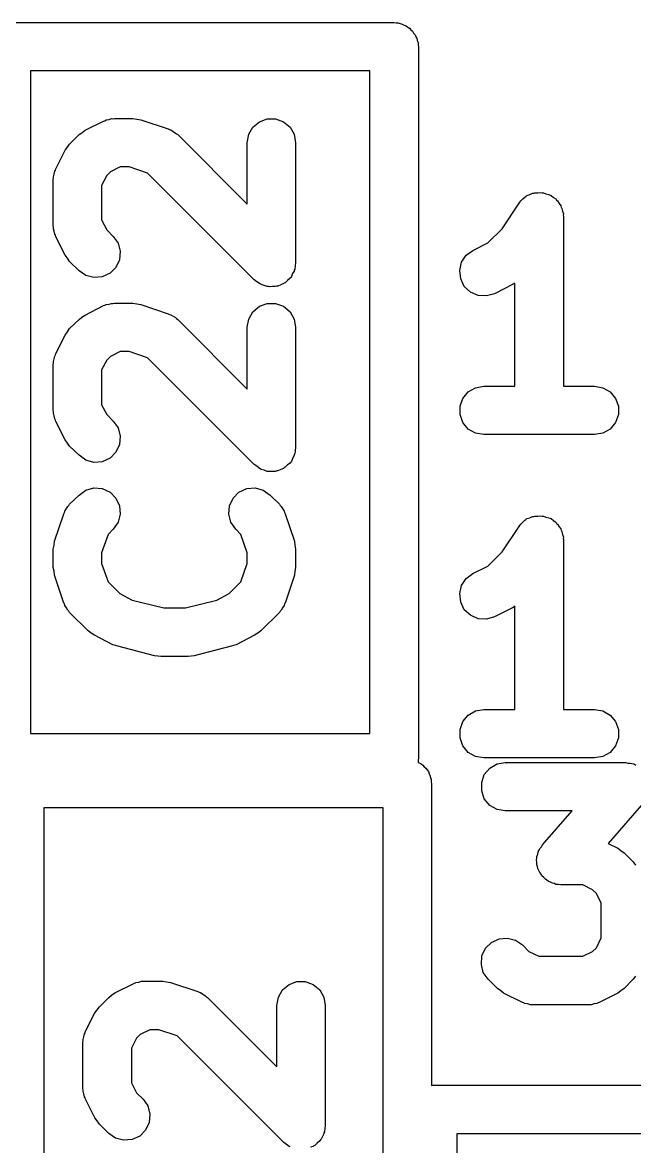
# Model space of a CAD drawing. Extents: x 103.2 to 159.1, y -150.7 to -109.
# Drawn here: x 108.901 to 110.795, y -120.648 to -117.171 of the extents above; entities that cross this region are included whole.
import ezdxf

# ---------------------------------------------------------------- set-up
doc = ezdxf.new("R2010")
doc.units = 0
doc.header["$MEASUREMENT"] = 0
doc.layers.add('BLACK', color=7, linetype='CONTINUOUS')

msp = doc.modelspace()

# ---------------------------------------------------------------- linework, layer by layer
at = {"layer": 'Black'}
for p, q in [((108.851, -117.171), (110.051, -117.171)), ((110.051, -117.171), (110.057, -117.172)), ((110.057, -117.172), (110.064, -117.172)), ((110.064, -117.172), (110.07, -117.174)), ((110.07, -117.174), (110.076, -117.176)), ((110.076, -117.176), (110.082, -117.179)), ((110.082, -117.179), (110.088, -117.181)), ((110.088, -117.181), (110.093, -117.185)), ((110.093, -117.185), (110.099, -117.189)), ((110.099, -117.189), (110.103, -117.194)), ((110.103, -117.194), (110.108, -117.198)), ((110.108, -117.198), (110.111, -117.204)), ((110.111, -117.204), (110.116, -117.209)), ((110.116, -117.209), (110.118, -117.215)), ((110.118, -117.215), (110.121, -117.22)), ((110.121, -117.22), (110.122, -117.227)), ((110.122, -117.227), (110.125, -117.233)), ((110.125, -117.233), (110.125, -117.24)), ((110.125, -117.24), (110.126, -117.246)), ((110.126, -117.246), (110.126, -119.446)), ((108.926, -117.321), (108.926, -119.371)), ((109.976, -117.321), (108.926, -117.321)), ((109.976, -119.371), (109.976, -117.321)), ((109.169, -117.471), (109.177, -117.468)), ((109.177, -117.468), (109.181, -117.469)), ((109.181, -117.469), (109.186, -117.468)), ((109.186, -117.468), (109.243, -117.468)), ((109.243, -117.468), (109.255, -117.47)), ((109.634, -117.478), (109.658, -117.469)), ((109.658, -117.469), (109.684, -117.469)), ((109.684, -117.469), (109.709, -117.478)), ((109.085, -117.512), (109.095, -117.504)), ((109.095, -117.504), (109.152, -117.476)), ((109.152, -117.476), (109.156, -117.475)), ((109.156, -117.475), (109.16, -117.472)), ((109.16, -117.472), (109.169, -117.471)), ((109.255, -117.47), (109.267, -117.472)), ((109.267, -117.472), (109.352, -117.5)), ((109.352, -117.5), (109.356, -117.502)), ((109.356, -117.502), (109.36, -117.503)), ((109.36, -117.503), (109.367, -117.508)), ((109.601, -117.517), (109.614, -117.495)), ((109.614, -117.495), (109.634, -117.478)), ((109.709, -117.478), (109.729, -117.495)), ((109.729, -117.495), (109.742, -117.517)), ((109.047, -117.547), (109.076, -117.518)), ((109.076, -117.518), (109.085, -117.512)), ((109.367, -117.508), (109.375, -117.513)), ((109.375, -117.513), (109.378, -117.516)), ((109.378, -117.516), (109.382, -117.518)), ((109.382, -117.518), (109.596, -117.733)), ((109.596, -117.543), (109.601, -117.517)), ((109.742, -117.517), (109.746, -117.543)), ((109.004, -117.624), (109.033, -117.566)), ((109.033, -117.566), (109.04, -117.557)), ((109.04, -117.557), (109.047, -117.547)), ((109.596, -117.733), (109.596, -117.543)), ((109.746, -117.543), (109.746, -117.914)), ((108.997, -117.649), (108.999, -117.64)), ((108.999, -117.64), (109.001, -117.631)), ((109.001, -117.631), (109.003, -117.628)), ((109.003, -117.628), (109.004, -117.624)), ((109.173, -117.633), (109.162, -117.644)), ((109.203, -117.618), (109.173, -117.633)), ((109.231, -117.618), (109.203, -117.618)), ((109.288, -117.637), (109.231, -117.618)), ((109.618, -117.967), (109.288, -117.637)), ((108.996, -117.657), (108.997, -117.653)), ((108.996, -117.8), (108.996, -117.657)), ((108.997, -117.653), (108.997, -117.649)), ((109.162, -117.644), (109.146, -117.675)), ((109.146, -117.675), (109.146, -117.782)), ((110.449, -117.717), (110.456, -117.711)), ((110.456, -117.711), (110.459, -117.709)), ((110.459, -117.709), (110.462, -117.706)), ((110.462, -117.706), (110.471, -117.703)), ((110.471, -117.703), (110.479, -117.699)), ((110.479, -117.699), (110.483, -117.699)), ((110.483, -117.699), (110.487, -117.698)), ((110.487, -117.698), (110.496, -117.698)), ((110.496, -117.698), (110.505, -117.697)), ((110.505, -117.697), (110.509, -117.698)), ((110.509, -117.698), (110.513, -117.698)), ((110.513, -117.698), (110.521, -117.701)), ((110.521, -117.701), (110.53, -117.703)), ((110.53, -117.703), (110.534, -117.705)), ((110.534, -117.705), (110.537, -117.706)), ((110.537, -117.706), (110.544, -117.712)), ((110.544, -117.712), (110.552, -117.717)), ((110.385, -117.809), (110.438, -117.73)), ((110.438, -117.73), (110.44, -117.727)), ((110.44, -117.727), (110.443, -117.723)), ((110.443, -117.723), (110.449, -117.717)), ((110.552, -117.717), (110.554, -117.721)), ((110.554, -117.721), (110.557, -117.723)), ((110.557, -117.723), (110.562, -117.731)), ((110.562, -117.731), (110.567, -117.738)), ((110.567, -117.738), (110.568, -117.742)), ((110.568, -117.742), (110.57, -117.746)), ((110.57, -117.746), (110.572, -117.755)), ((109.146, -117.782), (109.162, -117.813)), ((110.572, -117.755), (110.575, -117.763)), ((110.575, -117.763), (110.574, -117.767)), ((110.574, -117.767), (110.575, -117.771)), ((110.575, -117.771), (110.575, -118.296)), ((108.997, -117.804), (108.996, -117.8)), ((108.997, -117.809), (108.997, -117.804)), ((108.999, -117.817), (108.997, -117.809)), ((109.001, -117.826), (108.999, -117.817)), ((109.162, -117.813), (109.182, -117.833)), ((110.341, -117.853), (110.385, -117.809)), ((109.003, -117.829), (109.001, -117.826)), ((109.004, -117.834), (109.003, -117.829)), ((109.033, -117.891), (109.004, -117.834)), ((109.182, -117.833), (109.197, -117.854)), ((109.197, -117.854), (109.203, -117.879)), ((109.203, -117.879), (109.201, -117.905)), ((110.274, -117.891), (110.295, -117.876)), ((110.295, -117.876), (110.341, -117.853)), ((109.04, -117.9), (109.033, -117.891)), ((109.047, -117.91), (109.04, -117.9)), ((109.076, -117.939), (109.047, -117.91)), ((109.201, -117.905), (109.19, -117.929)), ((109.746, -117.914), (109.745, -117.924)), ((110.254, -117.938), (110.26, -117.913)), ((110.26, -117.913), (110.274, -117.891)), ((109.097, -117.954), (109.076, -117.939)), ((109.122, -117.96), (109.097, -117.954)), ((109.172, -117.947), (109.148, -117.958)), ((109.19, -117.929), (109.172, -117.947)), ((109.737, -117.948), (109.733, -117.957)), ((109.742, -117.94), (109.737, -117.948)), ((109.744, -117.934), (109.742, -117.937)), ((109.742, -117.937), (109.742, -117.94)), ((109.745, -117.924), (109.744, -117.934)), ((110.257, -117.964), (110.254, -117.938)), ((109.148, -117.958), (109.122, -117.96)), ((109.626, -117.973), (109.618, -117.967)), ((109.634, -117.979), (109.626, -117.973)), ((109.637, -117.98), (109.634, -117.979)), ((109.64, -117.982), (109.637, -117.98)), ((109.649, -117.985), (109.64, -117.982)), ((109.658, -117.988), (109.649, -117.985)), ((109.662, -117.988), (109.658, -117.988)), ((109.665, -117.989), (109.662, -117.988)), ((109.675, -117.988), (109.665, -117.989)), ((109.684, -117.988), (109.675, -117.988)), ((109.688, -117.987), (109.684, -117.988)), ((109.691, -117.987), (109.688, -117.987)), ((109.7, -117.983), (109.691, -117.987)), ((109.709, -117.979), (109.7, -117.983)), ((109.711, -117.977), (109.709, -117.979)), ((109.714, -117.976), (109.711, -117.977)), ((109.721, -117.969), (109.714, -117.976)), ((109.729, -117.962), (109.721, -117.969)), ((109.731, -117.96), (109.729, -117.962)), ((109.733, -117.957), (109.731, -117.96)), ((110.268, -117.988), (110.257, -117.964)), ((110.287, -118.005), (110.268, -117.988)), ((110.419, -117.981), (110.362, -118.01)), ((110.425, -117.977), (110.419, -117.981)), ((110.425, -118.296), (110.425, -117.977)), ((110.311, -118.016), (110.287, -118.005)), ((110.337, -118.017), (110.311, -118.016)), ((110.362, -118.01), (110.337, -118.017)), ((109.095, -118.076), (109.152, -118.047)), ((109.152, -118.047), (109.156, -118.046)), ((109.156, -118.046), (109.16, -118.044)), ((109.16, -118.044), (109.169, -118.042)), ((109.169, -118.042), (109.177, -118.04)), ((109.177, -118.04), (109.181, -118.04)), ((109.181, -118.04), (109.186, -118.039)), ((109.186, -118.039), (109.243, -118.039)), ((109.243, -118.039), (109.255, -118.041)), ((109.255, -118.041), (109.267, -118.043)), ((109.267, -118.043), (109.352, -118.072)), ((109.614, -118.066), (109.634, -118.049)), ((109.634, -118.049), (109.658, -118.04)), ((109.658, -118.04), (109.684, -118.04)), ((109.684, -118.04), (109.709, -118.049)), ((109.709, -118.049), (109.729, -118.066)), ((109.047, -118.118), (109.076, -118.09)), ((109.076, -118.09), (109.085, -118.083)), ((109.085, -118.083), (109.095, -118.076)), ((109.352, -118.072), (109.356, -118.074)), ((109.356, -118.074), (109.36, -118.075)), ((109.36, -118.075), (109.367, -118.08)), ((109.367, -118.08), (109.375, -118.084)), ((109.375, -118.084), (109.378, -118.087)), ((109.378, -118.087), (109.382, -118.09)), ((109.382, -118.09), (109.596, -118.305)), ((109.596, -118.114), (109.601, -118.089)), ((109.601, -118.089), (109.614, -118.066)), ((109.729, -118.066), (109.742, -118.089)), ((109.742, -118.089), (109.746, -118.114)), ((109.033, -118.138), (109.04, -118.128)), ((109.04, -118.128), (109.047, -118.118)), ((109.596, -118.305), (109.596, -118.114)), ((109.746, -118.114), (109.746, -118.486)), ((109.004, -118.195), (109.033, -118.138)), ((109.001, -118.203), (109.003, -118.199)), ((109.003, -118.199), (109.004, -118.195)), ((109.203, -118.189), (109.173, -118.204)), ((109.231, -118.189), (109.203, -118.189)), ((109.288, -118.208), (109.231, -118.189)), ((108.996, -118.229), (108.997, -118.224)), ((108.996, -118.371), (108.996, -118.229)), ((108.997, -118.22), (108.999, -118.212)), ((108.997, -118.224), (108.997, -118.22)), ((108.999, -118.212), (109.001, -118.203)), ((109.162, -118.216), (109.146, -118.246)), ((109.173, -118.204), (109.162, -118.216)), ((109.618, -118.539), (109.288, -118.208)), ((109.146, -118.246), (109.146, -118.354)), ((110.28, -118.314), (110.303, -118.301)), ((110.303, -118.301), (110.329, -118.296)), ((110.329, -118.296), (110.425, -118.296)), ((110.575, -118.296), (110.671, -118.296)), ((110.671, -118.296), (110.697, -118.301)), ((110.697, -118.301), (110.72, -118.314)), ((110.255, -118.358), (110.264, -118.334)), ((110.264, -118.334), (110.28, -118.314)), ((110.72, -118.314), (110.736, -118.334)), ((110.736, -118.334), (110.745, -118.358)), ((108.997, -118.376), (108.996, -118.371)), ((109.146, -118.354), (109.162, -118.384)), ((110.255, -118.384), (110.255, -118.358)), ((110.745, -118.358), (110.745, -118.384)), ((108.997, -118.38), (108.997, -118.376)), ((108.999, -118.388), (108.997, -118.38)), ((109.001, -118.397), (108.999, -118.388)), ((109.003, -118.401), (109.001, -118.397)), ((109.004, -118.405), (109.003, -118.401)), ((109.033, -118.462), (109.004, -118.405)), ((109.162, -118.384), (109.182, -118.404)), ((109.182, -118.404), (109.197, -118.425)), ((110.264, -118.409), (110.255, -118.384)), ((110.745, -118.384), (110.736, -118.409)), ((109.197, -118.425), (109.203, -118.451)), ((110.28, -118.429), (110.264, -118.409)), ((110.303, -118.442), (110.28, -118.429)), ((110.329, -118.446), (110.303, -118.442)), ((110.697, -118.442), (110.671, -118.446)), ((110.72, -118.429), (110.697, -118.442)), ((110.736, -118.409), (110.72, -118.429)), ((109.04, -118.472), (109.033, -118.462)), ((109.047, -118.482), (109.04, -118.472)), ((109.201, -118.477), (109.19, -118.5)), ((109.203, -118.451), (109.201, -118.477)), ((110.671, -118.446), (110.329, -118.446)), ((109.076, -118.51), (109.047, -118.482)), ((109.097, -118.525), (109.076, -118.51)), ((109.19, -118.5), (109.172, -118.519)), ((109.742, -118.511), (109.737, -118.52)), ((109.744, -118.505), (109.742, -118.508)), ((109.742, -118.508), (109.742, -118.511)), ((109.745, -118.495), (109.744, -118.505)), ((109.746, -118.486), (109.745, -118.495)), ((109.122, -118.532), (109.097, -118.525)), ((109.148, -118.53), (109.122, -118.532)), ((109.172, -118.519), (109.148, -118.53)), ((109.626, -118.544), (109.618, -118.539)), ((109.634, -118.551), (109.626, -118.544)), ((109.714, -118.547), (109.711, -118.549)), ((109.721, -118.54), (109.714, -118.547)), ((109.729, -118.534), (109.721, -118.54)), ((109.731, -118.531), (109.729, -118.534)), ((109.733, -118.529), (109.731, -118.531)), ((109.737, -118.52), (109.733, -118.529)), ((109.637, -118.552), (109.634, -118.551)), ((109.64, -118.554), (109.637, -118.552)), ((109.649, -118.556), (109.64, -118.554)), ((109.658, -118.56), (109.649, -118.556)), ((109.662, -118.56), (109.658, -118.56)), ((109.665, -118.56), (109.662, -118.56)), ((109.675, -118.56), (109.665, -118.56)), ((109.684, -118.56), (109.675, -118.56)), ((109.688, -118.558), (109.684, -118.56)), ((109.691, -118.558), (109.688, -118.558)), ((109.7, -118.554), (109.691, -118.558)), ((109.709, -118.551), (109.7, -118.554)), ((109.711, -118.549), (109.709, -118.551)), ((109.097, -118.618), (109.122, -118.611)), ((109.122, -118.611), (109.148, -118.613)), ((109.148, -118.613), (109.172, -118.624)), ((109.571, -118.624), (109.595, -118.613)), ((109.595, -118.613), (109.621, -118.611)), ((109.621, -118.611), (109.646, -118.618)), ((109.047, -118.661), (109.076, -118.633)), ((109.076, -118.633), (109.097, -118.618)), ((109.172, -118.624), (109.19, -118.643)), ((109.19, -118.643), (109.201, -118.666)), ((109.542, -118.666), (109.553, -118.643)), ((109.553, -118.643), (109.571, -118.624)), ((109.646, -118.618), (109.667, -118.633)), ((109.667, -118.633), (109.696, -118.661)), ((109.029, -118.691), (109.031, -118.687)), ((109.031, -118.687), (109.032, -118.683)), ((109.032, -118.683), (109.037, -118.675)), ((109.037, -118.675), (109.041, -118.668)), ((109.041, -118.668), (109.044, -118.665)), ((109.044, -118.665), (109.047, -118.661)), ((109.201, -118.666), (109.203, -118.692)), ((109.54, -118.692), (109.542, -118.666)), ((109.696, -118.661), (109.698, -118.665)), ((109.698, -118.665), (109.702, -118.668)), ((109.702, -118.668), (109.706, -118.675)), ((109.706, -118.675), (109.711, -118.683)), ((109.711, -118.683), (109.712, -118.687)), ((109.712, -118.687), (109.714, -118.691)), ((109, -118.776), (109.029, -118.691)), ((109.197, -118.717), (109.182, -118.739)), ((109.203, -118.692), (109.197, -118.717)), ((109.546, -118.717), (109.54, -118.692)), ((109.561, -118.739), (109.546, -118.717)), ((109.714, -118.691), (109.743, -118.776)), ((110.443, -118.723), (110.449, -118.717)), ((110.449, -118.717), (110.456, -118.711)), ((110.456, -118.711), (110.459, -118.709)), ((110.459, -118.709), (110.462, -118.706)), ((110.462, -118.706), (110.471, -118.703)), ((110.471, -118.703), (110.479, -118.699)), ((110.479, -118.699), (110.483, -118.699)), ((110.483, -118.699), (110.487, -118.698)), ((110.487, -118.698), (110.496, -118.698)), ((110.496, -118.698), (110.505, -118.697)), ((110.505, -118.697), (110.509, -118.698)), ((110.509, -118.698), (110.513, -118.698)), ((110.513, -118.698), (110.521, -118.701)), ((110.521, -118.701), (110.53, -118.703)), ((110.53, -118.703), (110.534, -118.705)), ((110.534, -118.705), (110.537, -118.706)), ((110.537, -118.706), (110.544, -118.712)), ((110.544, -118.712), (110.552, -118.717)), ((110.552, -118.717), (110.554, -118.721)), ((110.554, -118.721), (110.557, -118.723)), ((109.166, -118.755), (109.146, -118.812)), ((109.182, -118.739), (109.166, -118.755)), ((109.577, -118.755), (109.561, -118.739)), ((109.596, -118.812), (109.577, -118.755)), ((110.385, -118.809), (110.438, -118.73)), ((110.438, -118.73), (110.44, -118.727)), ((110.44, -118.727), (110.443, -118.723)), ((110.557, -118.723), (110.562, -118.731)), ((110.562, -118.731), (110.567, -118.738)), ((110.567, -118.738), (110.568, -118.742)), ((110.568, -118.742), (110.57, -118.746)), ((110.57, -118.746), (110.572, -118.755)), ((110.572, -118.755), (110.575, -118.763)), ((108.996, -118.8), (108.999, -118.788)), ((108.999, -118.788), (109, -118.776)), ((109.743, -118.776), (109.744, -118.788)), ((109.744, -118.788), (109.746, -118.8)), ((110.575, -118.763), (110.574, -118.767)), ((110.574, -118.767), (110.575, -118.771)), ((110.575, -118.771), (110.575, -119.296)), ((108.996, -118.857), (108.996, -118.8)), ((109.146, -118.812), (109.146, -118.845)), ((109.596, -118.845), (109.596, -118.812)), ((109.746, -118.8), (109.746, -118.857)), ((110.341, -118.853), (110.385, -118.809)), ((108.999, -118.869), (108.996, -118.857)), ((109.146, -118.845), (109.166, -118.902)), ((109.577, -118.902), (109.596, -118.845)), ((109.746, -118.857), (109.744, -118.869)), ((110.295, -118.876), (110.341, -118.853)), ((109, -118.881), (108.999, -118.869)), ((109.029, -118.967), (109, -118.881)), ((109.743, -118.881), (109.714, -118.967)), ((109.744, -118.869), (109.743, -118.881)), ((110.26, -118.913), (110.274, -118.891)), ((110.274, -118.891), (110.295, -118.876)), ((109.166, -118.902), (109.202, -118.938)), ((109.541, -118.938), (109.577, -118.902)), ((110.254, -118.938), (110.26, -118.913)), ((109.202, -118.938), (109.24, -118.958)), ((109.24, -118.958), (109.338, -118.982)), ((109.405, -118.982), (109.502, -118.958)), ((109.502, -118.958), (109.541, -118.938)), ((110.257, -118.964), (110.254, -118.938)), ((110.268, -118.988), (110.257, -118.964)), ((109.031, -118.97), (109.029, -118.967)), ((109.032, -118.975), (109.031, -118.97)), ((109.037, -118.982), (109.032, -118.975)), ((109.041, -118.989), (109.037, -118.982)), ((109.044, -118.992), (109.041, -118.989)), ((109.047, -118.996), (109.044, -118.992)), ((109.104, -119.053), (109.047, -118.996)), ((109.338, -118.982), (109.405, -118.982)), ((109.696, -118.996), (109.639, -119.053)), ((109.698, -118.992), (109.696, -118.996)), ((109.702, -118.989), (109.698, -118.992)), ((109.706, -118.982), (109.702, -118.989)), ((109.711, -118.975), (109.706, -118.982)), ((109.712, -118.97), (109.711, -118.975)), ((109.714, -118.967), (109.712, -118.97)), ((110.287, -119.005), (110.268, -118.988)), ((110.419, -118.981), (110.362, -119.01)), ((110.425, -118.977), (110.419, -118.981)), ((110.425, -119.296), (110.425, -118.977)), ((110.311, -119.016), (110.287, -119.005)), ((110.337, -119.017), (110.311, -119.016)), ((110.362, -119.01), (110.337, -119.017)), ((109.114, -119.06), (109.104, -119.053)), ((109.124, -119.067), (109.114, -119.06)), ((109.181, -119.096), (109.124, -119.067)), ((109.619, -119.067), (109.562, -119.096)), ((109.629, -119.06), (109.619, -119.067)), ((109.639, -119.053), (109.629, -119.06)), ((109.189, -119.098), (109.181, -119.096)), ((109.196, -119.101), (109.189, -119.098)), ((109.31, -119.13), (109.196, -119.101)), ((109.547, -119.101), (109.432, -119.13)), ((109.554, -119.098), (109.547, -119.101)), ((109.562, -119.096), (109.554, -119.098)), ((109.32, -119.131), (109.31, -119.13)), ((109.329, -119.132), (109.32, -119.131)), ((109.414, -119.132), (109.329, -119.132)), ((109.423, -119.131), (109.414, -119.132)), ((109.432, -119.13), (109.423, -119.131)), ((110.28, -119.314), (110.303, -119.301)), ((110.303, -119.301), (110.329, -119.296)), ((110.329, -119.296), (110.425, -119.296)), ((110.575, -119.296), (110.671, -119.296)), ((110.671, -119.296), (110.697, -119.301)), ((110.697, -119.301), (110.72, -119.314)), ((110.255, -119.358), (110.264, -119.334)), ((110.264, -119.334), (110.28, -119.314)), ((110.72, -119.314), (110.736, -119.334)), ((110.736, -119.334), (110.745, -119.358)), ((108.926, -119.371), (109.976, -119.371)), ((110.255, -119.384), (110.255, -119.358)), ((110.745, -119.358), (110.745, -119.384)), ((110.264, -119.409), (110.255, -119.384)), ((110.28, -119.429), (110.264, -119.409)), ((110.736, -119.409), (110.72, -119.429)), ((110.745, -119.384), (110.736, -119.409)), ((110.126, -119.446), (110.125, -119.453)), ((110.303, -119.442), (110.28, -119.429)), ((110.329, -119.446), (110.303, -119.442)), ((110.671, -119.446), (110.329, -119.446)), ((110.697, -119.442), (110.671, -119.446)), ((110.72, -119.429), (110.697, -119.442)), ((110.125, -119.453), (110.125, -119.459)), ((110.125, -119.459), (110.125, -119.459)), ((110.125, -119.459), (110.129, -119.461)), ((110.129, -119.461), (110.135, -119.465)), ((110.135, -119.465), (110.14, -119.469)), ((110.14, -119.469), (110.144, -119.474)), ((110.144, -119.474), (110.149, -119.478)), ((110.149, -119.478), (110.153, -119.483)), ((110.153, -119.483), (110.157, -119.488)), ((110.33, -119.498), (110.347, -119.478)), ((110.347, -119.478), (110.37, -119.465)), ((110.37, -119.465), (110.395, -119.46)), ((110.395, -119.46), (110.767, -119.46)), ((110.767, -119.46), (110.774, -119.462)), ((110.774, -119.462), (110.781, -119.462)), ((110.781, -119.462), (110.787, -119.464)), ((110.787, -119.464), (110.793, -119.465)), ((110.793, -119.465), (110.799, -119.469)), ((110.157, -119.488), (110.159, -119.495)), ((110.159, -119.495), (110.162, -119.5)), ((110.162, -119.5), (110.164, -119.507)), ((110.164, -119.507), (110.166, -119.513)), ((110.166, -119.513), (110.166, -119.52)), ((110.166, -119.52), (110.167, -119.526)), ((110.322, -119.522), (110.33, -119.498)), ((110.167, -119.526), (110.167, -120.46)), ((110.322, -119.548), (110.322, -119.522)), ((110.33, -119.573), (110.322, -119.548)), ((110.347, -119.593), (110.33, -119.573)), ((110.823, -119.585), (110.713, -119.711)), ((108.967, -119.601), (108.967, -121.375)), ((110.017, -119.601), (108.967, -119.601)), ((110.017, -121.651), (110.017, -119.601)), ((110.37, -119.606), (110.347, -119.593)), ((110.395, -119.61), (110.37, -119.606)), ((110.602, -119.61), (110.395, -119.61)), ((110.51, -119.715), (110.602, -119.61)), ((110.5, -119.732), (110.502, -119.727)), ((110.502, -119.727), (110.507, -119.721)), ((110.507, -119.721), (110.51, -119.715)), ((110.713, -119.711), (110.743, -119.725)), ((110.743, -119.725), (110.753, -119.733)), ((110.492, -119.762), (110.493, -119.757)), ((110.493, -119.77), (110.492, -119.762)), ((110.493, -119.751), (110.496, -119.744)), ((110.493, -119.757), (110.493, -119.751)), ((110.496, -119.744), (110.497, -119.737)), ((110.497, -119.737), (110.5, -119.732)), ((110.753, -119.733), (110.763, -119.74)), ((110.763, -119.74), (110.791, -119.768)), ((110.493, -119.777), (110.493, -119.77)), ((110.495, -119.782), (110.493, -119.777)), ((110.496, -119.788), (110.495, -119.782)), ((110.499, -119.795), (110.496, -119.788)), ((110.502, -119.801), (110.499, -119.795)), ((110.791, -119.768), (110.798, -119.778)), ((110.506, -119.806), (110.502, -119.801)), ((110.508, -119.811), (110.506, -119.806)), ((110.514, -119.816), (110.508, -119.811)), ((110.519, -119.821), (110.514, -119.816)), ((110.524, -119.824), (110.519, -119.821)), ((110.528, -119.828), (110.524, -119.824)), ((110.535, -119.831), (110.528, -119.828)), ((110.541, -119.834), (110.535, -119.831)), ((110.547, -119.835), (110.541, -119.834)), ((110.552, -119.838), (110.547, -119.835)), ((110.56, -119.838), (110.552, -119.838)), ((110.567, -119.839), (110.56, -119.838)), ((110.635, -119.839), (110.567, -119.839)), ((110.665, -119.854), (110.635, -119.839)), ((110.677, -119.866), (110.665, -119.854)), ((110.692, -119.896), (110.677, -119.866)), ((110.692, -120.003), (110.692, -119.896)), ((110.352, -120.017), (110.376, -120.006)), ((110.376, -120.006), (110.402, -120.004)), ((110.402, -120.004), (110.427, -120.01)), ((110.677, -120.034), (110.692, -120.003)), ((110.323, -120.059), (110.334, -120.035)), ((110.334, -120.035), (110.352, -120.017)), ((110.427, -120.01), (110.448, -120.025)), ((110.448, -120.025), (110.468, -120.045)), ((110.665, -120.045), (110.677, -120.034)), ((110.321, -120.085), (110.323, -120.059)), ((110.468, -120.045), (110.499, -120.06)), ((110.499, -120.06), (110.635, -120.06)), ((110.635, -120.06), (110.665, -120.045)), ((110.327, -120.11), (110.321, -120.085)), ((110.342, -120.131), (110.327, -120.11)), ((109.187, -120.173), (109.244, -120.145)), ((109.244, -120.145), (109.248, -120.143)), ((109.248, -120.143), (109.252, -120.141)), ((109.252, -120.141), (109.261, -120.14)), ((109.261, -120.14), (109.269, -120.137)), ((109.269, -120.137), (109.273, -120.137)), ((109.273, -120.137), (109.278, -120.137)), ((109.278, -120.137), (109.335, -120.137)), ((109.335, -120.137), (109.347, -120.139)), ((109.347, -120.139), (109.359, -120.141)), ((109.359, -120.141), (109.444, -120.169)), ((109.706, -120.164), (109.726, -120.147)), ((109.726, -120.147), (109.75, -120.138)), ((109.75, -120.138), (109.776, -120.138)), ((109.776, -120.138), (109.801, -120.147)), ((109.801, -120.147), (109.821, -120.164)), ((110.371, -120.16), (110.342, -120.131)), ((110.791, -120.131), (110.763, -120.16)), ((110.798, -120.121), (110.791, -120.131)), ((109.168, -120.187), (109.177, -120.18)), ((109.177, -120.18), (109.187, -120.173)), ((109.444, -120.169), (109.448, -120.171)), ((109.448, -120.171), (109.452, -120.172)), ((109.452, -120.172), (109.459, -120.177)), ((109.459, -120.177), (109.467, -120.182)), ((109.467, -120.182), (109.47, -120.185)), ((109.693, -120.186), (109.706, -120.164)), ((109.821, -120.164), (109.834, -120.186)), ((110.381, -120.167), (110.371, -120.16)), ((110.39, -120.174), (110.381, -120.167)), ((110.448, -120.203), (110.39, -120.174)), ((110.743, -120.174), (110.686, -120.203)), ((110.753, -120.167), (110.743, -120.174)), ((110.763, -120.16), (110.753, -120.167)), ((109.132, -120.226), (109.139, -120.216)), ((109.139, -120.216), (109.168, -120.187)), ((109.47, -120.185), (109.474, -120.187)), ((109.474, -120.187), (109.688, -120.402)), ((109.688, -120.212), (109.693, -120.186)), ((109.688, -120.402), (109.688, -120.212)), ((109.834, -120.186), (109.838, -120.212)), ((109.838, -120.212), (109.838, -120.583)), ((110.452, -120.204), (110.448, -120.203)), ((110.455, -120.206), (110.452, -120.204)), ((110.464, -120.207), (110.455, -120.206)), ((110.473, -120.21), (110.464, -120.207)), ((110.477, -120.21), (110.473, -120.21)), ((110.481, -120.21), (110.477, -120.21)), ((110.653, -120.21), (110.481, -120.21)), ((110.657, -120.21), (110.653, -120.21)), ((110.661, -120.21), (110.657, -120.21)), ((110.67, -120.207), (110.661, -120.21)), ((110.678, -120.206), (110.67, -120.207)), ((110.682, -120.204), (110.678, -120.206)), ((110.686, -120.203), (110.682, -120.204)), ((109.096, -120.292), (109.125, -120.235)), ((109.125, -120.235), (109.132, -120.226)), ((109.089, -120.317), (109.091, -120.309)), ((109.089, -120.322), (109.089, -120.317)), ((109.091, -120.309), (109.093, -120.3)), ((109.093, -120.3), (109.095, -120.297)), ((109.095, -120.297), (109.096, -120.292)), ((109.254, -120.313), (109.238, -120.344)), ((109.265, -120.302), (109.254, -120.313)), ((109.295, -120.287), (109.265, -120.302)), ((109.323, -120.287), (109.295, -120.287)), ((109.38, -120.306), (109.323, -120.287)), ((109.71, -120.636), (109.38, -120.306)), ((109.088, -120.326), (109.089, -120.322)), ((109.088, -120.469), (109.088, -120.326)), ((109.238, -120.344), (109.238, -120.451)), ((109.238, -120.451), (109.254, -120.482)), ((110.167, -120.46), (110.17, -120.459)), ((110.17, -120.459), (112.37, -120.459)), ((109.089, -120.473), (109.088, -120.469)), ((109.089, -120.477), (109.089, -120.473)), ((109.091, -120.486), (109.089, -120.477)), ((109.093, -120.495), (109.091, -120.486)), ((109.095, -120.498), (109.093, -120.495)), ((109.254, -120.482), (109.274, -120.502)), ((109.096, -120.502), (109.095, -120.498)), ((109.125, -120.56), (109.096, -120.502)), ((109.274, -120.502), (109.289, -120.523)), ((109.289, -120.523), (109.295, -120.548)), ((109.132, -120.569), (109.125, -120.56)), ((109.295, -120.548), (109.293, -120.574)), ((109.139, -120.579), (109.132, -120.569)), ((109.168, -120.608), (109.139, -120.579)), ((109.282, -120.598), (109.264, -120.616)), ((109.293, -120.574), (109.282, -120.598)), ((109.837, -120.593), (109.836, -120.603)), ((109.838, -120.583), (109.837, -120.593)), ((109.189, -120.623), (109.168, -120.608)), ((109.214, -120.629), (109.189, -120.623)), ((109.24, -120.627), (109.214, -120.629)), ((109.264, -120.616), (109.24, -120.627)), ((109.821, -120.631), (109.813, -120.638)), ((109.823, -120.628), (109.821, -120.631)), ((109.825, -120.626), (109.823, -120.628)), ((109.829, -120.617), (109.825, -120.626)), ((109.834, -120.609), (109.829, -120.617)), ((109.836, -120.603), (109.834, -120.606)), ((109.834, -120.606), (109.834, -120.609)), ((112.295, -120.609), (110.245, -120.609)), ((110.245, -120.609), (110.245, -121.453)), ((109.718, -120.642), (109.71, -120.636)), ((109.726, -120.648), (109.718, -120.642)), ((109.729, -120.649), (109.726, -120.648)), ((109.801, -120.648), (109.792, -120.651)), ((109.803, -120.646), (109.801, -120.648)), ((109.806, -120.645), (109.803, -120.646)), ((109.813, -120.638), (109.806, -120.645))]:
    msp.add_line(p, q, dxfattribs=at)

doc.saveas('drawing.dxf')
